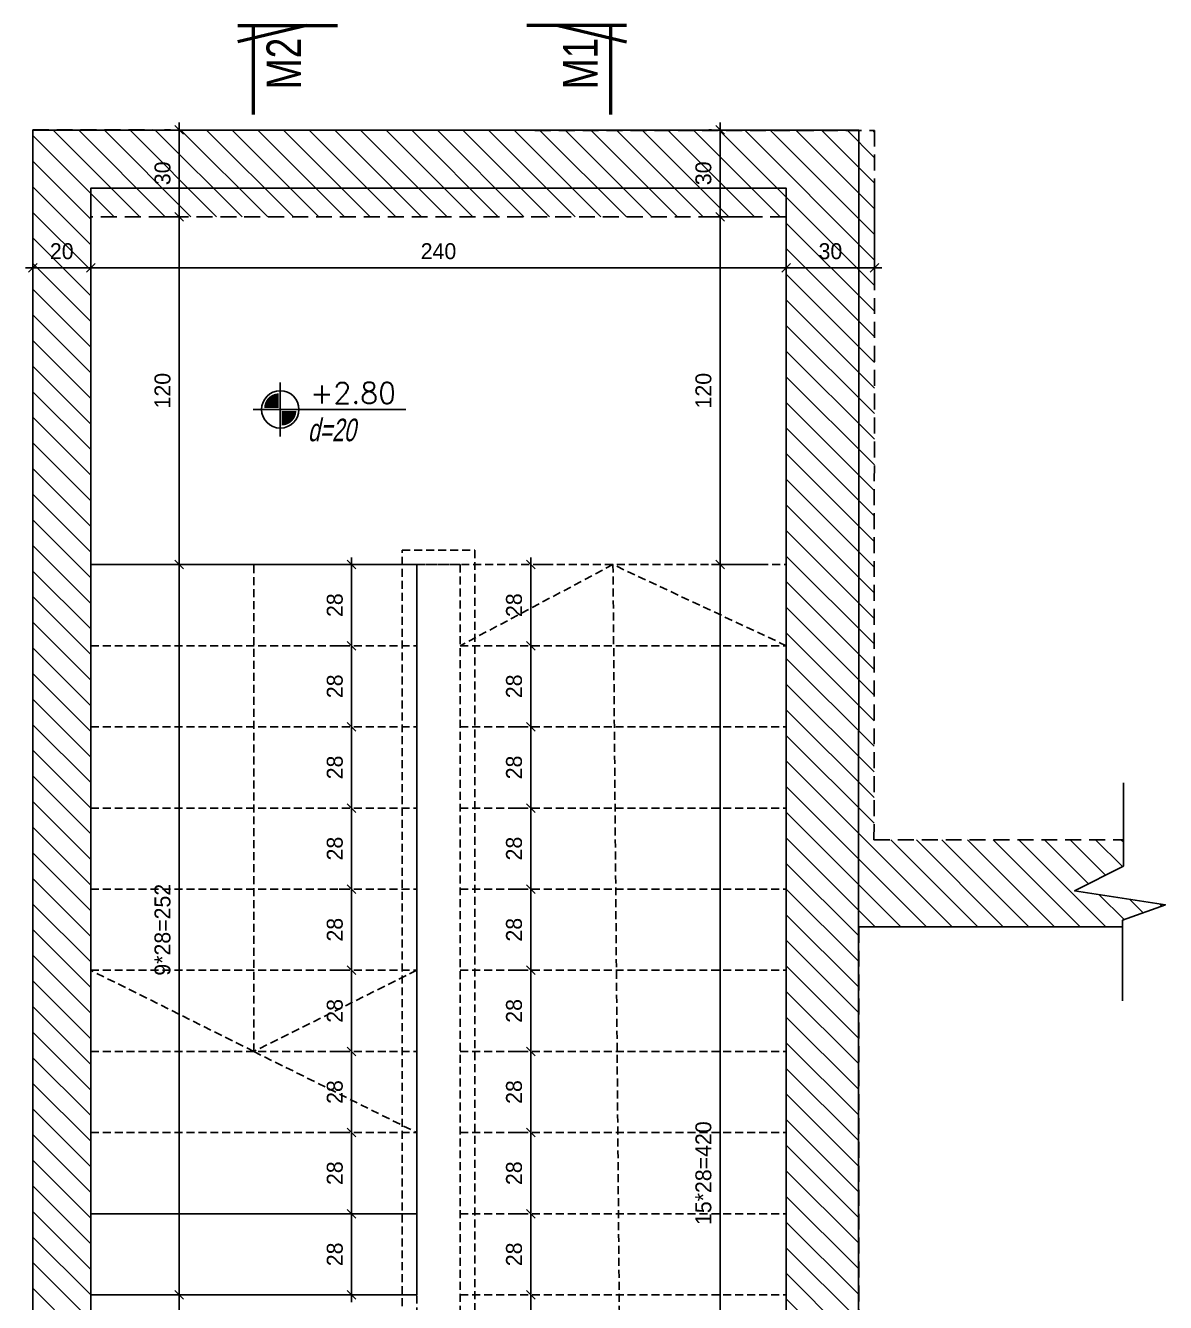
# Model space of a CAD drawing. Header units: inches. Extents: x -5298 to 11252, y 8210 to 22495.
# Drawn here: x 9371.8 to 9765.1, y 12799.3 to 13239.9 of the extents above; entities that cross this region are included whole.
import ezdxf
from ezdxf.enums import TextEntityAlignment as Align

# ---------------------------------------------------------------- set-up
doc = ezdxf.new("R2010")
doc.units = ezdxf.units.IN
doc.header["$LTSCALE"] = 11
doc.header["$MEASUREMENT"] = 0
doc.linetypes.add('DASHED2', pattern=[0.375, 0.25, -0.125])
doc.linetypes.add('HIDDEN', pattern=[0.375, 0.25, -0.125])
doc.layers.get('Defpoints').update_dxf_attribs({"color": 40})
for name, color, linetype in [('BEAM', 3, 'Continuous'), ('D7', 2, 'Continuous'), ('dim-50-v', 2, 'Continuous'), ('ENG_beton nifsak', 4, 'Continuous'), ('ENG_beton ole', 3, 'DASHED2'), ('HATCH', 8, 'Continuous'), ('V', 1, 'Continuous')]:
    doc.layers.add(name, color=color, linetype=linetype)
doc.layers.add('W', color=1, linetype='Continuous', lineweight=50)
doc.styles.add('AA', font='hebtxt', dxfattribs={"width": 0.8, "oblique": 8})
doc.styles.add('AD', font='oron')
doc.styles.add('HEBTXT', font='hebtxt-weld.shx')
doc.styles.add('ROMANS', font='romans')
doc.dimstyles.new('25', dxfattribs={"dimtxt": 5.5, "dimasz": 3, "dimexe": 3, "dimexo": 6, "dimgap": 3, "dimtad": 1, "dimdec": 0, "dimrnd": 0.5, "dimdsep": 46, "dimtxsty": 'HEBTXT', "dimblk1": 'OBLIQUE', "dimblk2": 'OBLIQUE', "dimsah": 1, "dimcen": 1, "dimdle": 2.5, "dimclre": 9, "dimclrt": 3, "dimadec": 0, "dimazin": 0, "dimtfac": 1, "dimtdec": 0, "dimtix": 1, "dimtmove": 2, "dimatfit": 3, "dimldrblk": 'OBLIQUE', "dimfxl": 1, "dimtolj": 1, "dimarcsym": 0})

# ---------------------------------------------------------------- blocks, each defined once
blk = doc.blocks.new('_OBLIQUE')
at = {"color": 0, "linetype": 'ByBlock'}
blk.add_line((-0.5, -0.5), (0.5, 0.5), dxfattribs=at)
blk = doc.blocks.new('*D297')
at = {"layer": 'Defpoints', "color": 0, "linetype": 'Continuous', "transparency": 16777216}
for p in [(9402.98, 13053.88), (9424.79, 12801.87), (9439.6, 12801.87)]:
    blk.add_point(p, dxfattribs=at)
at = {"layer": 'dim-50-v', "color": 0, "linetype": 'Continuous', "lineweight": -2, "transparency": 16777216}
blk.add_line((9424.79, 13056.38), (9424.79, 12799.37), dxfattribs=at)
at = {"layer": 'dim-50-v', "color": 9, "linetype": 'Continuous', "lineweight": -2, "transparency": 16777216}
for p, q in [((9408.98, 13053.88), (9427.79, 13053.88)), ((9433.6, 12801.87), (9421.79, 12801.87))]:
    blk.add_line(p, q, dxfattribs=at)
at = {"layer": 'dim-50-v', "color": 0, "linetype": 'Continuous', "lineweight": -2, "transparency": 16777216, "xscale": 3, "yscale": 3, "zscale": 3}
for p, rotation in [((9424.79, 13053.88), 90), ((9424.79, 12801.87), 270)]:
    blk.add_blockref('_OBLIQUE', p, dxfattribs=dict(at, rotation=rotation))
at = {"layer": 'dim-50-v', "color": 3, "linetype": 'Continuous', "transparency": 16777216, "insert": (9419.04, 12927.87), "char_height": 5.5, "attachment_point": 5, "rotation": 90, "style": 'HEBTXT'}
blk.add_mtext('\\A1;9*28=252', dxfattribs=at)
blk = doc.blocks.new('*D298')
at = {"layer": 'Defpoints', "color": 0, "linetype": 'Continuous', "transparency": 16777216}
for p in [(9411.77, 13173.88, 0), (9413.66, 13053.88, 0), (9424.79, 13053.88)]:
    blk.add_point(p, dxfattribs=at)
at = {"layer": 'dim-50-v', "color": 0, "linetype": 'Continuous', "lineweight": -2, "transparency": 16777216}
blk.add_line((9424.79, 13176.38), (9424.79, 13051.38), dxfattribs=at)
at = {"layer": 'dim-50-v', "color": 9, "linetype": 'Continuous', "lineweight": -2, "transparency": 16777216}
for p, q in [((9417.77, 13173.88), (9427.79, 13173.88)), ((9419.66, 13053.88), (9427.79, 13053.88))]:
    blk.add_line(p, q, dxfattribs=at)
at = {"layer": 'dim-50-v', "color": 0, "linetype": 'Continuous', "lineweight": -2, "transparency": 16777216, "xscale": 3, "yscale": 3, "zscale": 3}
for p, rotation in [((9424.79, 13173.88), 90), ((9424.79, 13053.88), 270)]:
    blk.add_blockref('_OBLIQUE', p, dxfattribs=dict(at, rotation=rotation))
at = {"layer": 'dim-50-v', "color": 3, "linetype": 'Continuous', "transparency": 16777216, "insert": (9419.04, 13113.88), "char_height": 5.5, "attachment_point": 5, "rotation": 90, "style": 'HEBTXT'}
blk.add_mtext('\\A1;120', dxfattribs=at)
blk = doc.blocks.new('*D299')
at = {"layer": 'Defpoints', "color": 0, "linetype": 'Continuous', "transparency": 16777216}
for p in [(9439.6, 12801.87), (9424.79, 12513.86), (9437.74, 12513.86)]:
    blk.add_point(p, dxfattribs=at)
at = {"layer": 'dim-50-v', "color": 0, "linetype": 'Continuous', "lineweight": -2, "transparency": 16777216}
blk.add_line((9424.79, 12804.37), (9424.79, 12511.36), dxfattribs=at)
at = {"layer": 'dim-50-v', "color": 9, "linetype": 'Continuous', "lineweight": -2, "transparency": 16777216}
for p, q in [((9433.6, 12801.87), (9421.79, 12801.87)), ((9431.74, 12513.86), (9421.79, 12513.86))]:
    blk.add_line(p, q, dxfattribs=at)
at = {"layer": 'dim-50-v', "color": 0, "linetype": 'Continuous', "lineweight": -2, "transparency": 16777216, "xscale": 3, "yscale": 3, "zscale": 3}
for p, rotation in [((9424.79, 12801.87), 90), ((9424.79, 12513.86), 270)]:
    blk.add_blockref('_OBLIQUE', p, dxfattribs=dict(at, rotation=rotation))
at = {"layer": 'dim-50-v', "color": 3, "linetype": 'Continuous', "transparency": 16777216, "insert": (9419.04, 12657.87), "char_height": 5.5, "attachment_point": 5, "rotation": 90, "style": 'HEBTXT'}
blk.add_mtext('\\A1;288', dxfattribs=at)
blk = doc.blocks.new('*D300')
at = {"layer": 'Defpoints', "color": 0, "linetype": 'Continuous', "transparency": 16777216}
for p in [(9626.46, 13173.88, 0), (9611.43, 13053.88), (9626.46, 13053.88, 0)]:
    blk.add_point(p, dxfattribs=at)
at = {"layer": 'dim-50-v', "color": 0, "linetype": 'Continuous', "lineweight": -2, "transparency": 16777216}
blk.add_line((9611.43, 13176.38), (9611.43, 13051.38), dxfattribs=at)
at = {"layer": 'dim-50-v', "color": 9, "linetype": 'Continuous', "lineweight": -2, "transparency": 16777216}
for p, q in [((9620.46, 13173.88), (9608.43, 13173.88)), ((9620.46, 13053.88), (9608.43, 13053.88))]:
    blk.add_line(p, q, dxfattribs=at)
at = {"layer": 'dim-50-v', "color": 0, "linetype": 'Continuous', "lineweight": -2, "transparency": 16777216, "xscale": 3, "yscale": 3, "zscale": 3}
for p, rotation in [((9611.43, 13173.88), 90), ((9611.43, 13053.88), 270)]:
    blk.add_blockref('_OBLIQUE', p, dxfattribs=dict(at, rotation=rotation))
at = {"layer": 'dim-50-v', "color": 3, "linetype": 'Continuous', "transparency": 16777216, "insert": (9605.68, 13113.88), "char_height": 5.5, "attachment_point": 5, "rotation": 90, "style": 'HEBTXT'}
blk.add_mtext('\\A1;120', dxfattribs=at)
blk = doc.blocks.new('*D301')
at = {"layer": 'Defpoints', "color": 0, "linetype": 'Continuous', "transparency": 16777216}
for p in [(9632, 13053.88, 0), (9611.43, 12633.87), (9626.47, 12633.87, 0)]:
    blk.add_point(p, dxfattribs=at)
at = {"layer": 'dim-50-v', "color": 0, "linetype": 'Continuous', "lineweight": -2, "transparency": 16777216}
blk.add_line((9611.43, 13056.38), (9611.43, 12631.37), dxfattribs=at)
at = {"layer": 'dim-50-v', "color": 9, "linetype": 'Continuous', "lineweight": -2, "transparency": 16777216}
for p, q in [((9626, 13053.88), (9608.43, 13053.88)), ((9620.47, 12633.87), (9608.43, 12633.87))]:
    blk.add_line(p, q, dxfattribs=at)
at = {"layer": 'dim-50-v', "color": 0, "linetype": 'Continuous', "lineweight": -2, "transparency": 16777216, "xscale": 3, "yscale": 3, "zscale": 3}
for p, rotation in [((9611.43, 13053.88), 90), ((9611.43, 12633.87), 270)]:
    blk.add_blockref('_OBLIQUE', p, dxfattribs=dict(at, rotation=rotation))
at = {"layer": 'dim-50-v', "color": 3, "linetype": 'Continuous', "transparency": 16777216, "insert": (9605.68, 12843.88), "char_height": 5.5, "attachment_point": 5, "rotation": 90, "style": 'HEBTXT'}
blk.add_mtext('\\A1;15*28=420', dxfattribs=at)
blk = doc.blocks.new('*D306')
at = {"layer": 'Defpoints', "color": 0, "linetype": 'Continuous', "transparency": 16777216}
for p in [(9374.25, 13172.68, 0), (9394.26, 13165.4), (9394.26, 13156.23)]:
    blk.add_point(p, dxfattribs=at)
at = {"layer": 'dim-50-v', "color": 9, "linetype": 'Continuous', "lineweight": -2, "transparency": 16777216}
for p, q in [((9374.25, 13166.68), (9374.25, 13153.23)), ((9394.26, 13159.4), (9394.26, 13153.23))]:
    blk.add_line(p, q, dxfattribs=at)
at = {"layer": 'dim-50-v', "color": 0, "linetype": 'Continuous', "lineweight": -2, "transparency": 16777216}
blk.add_line((9371.75, 13156.23), (9396.76, 13156.23), dxfattribs=at)
at = {"layer": 'dim-50-v', "color": 0, "linetype": 'Continuous', "lineweight": -2, "transparency": 16777216, "xscale": 3, "yscale": 3, "zscale": 3, "rotation": 180}
blk.add_blockref('_OBLIQUE', (9374.25, 13156.23), dxfattribs=at)
at = {"layer": 'dim-50-v', "color": 0, "linetype": 'Continuous', "lineweight": -2, "transparency": 16777216, "xscale": 3, "yscale": 3, "zscale": 3}
blk.add_blockref('_OBLIQUE', (9394.26, 13156.23), dxfattribs=at)
at = {"layer": 'dim-50-v', "color": 3, "linetype": 'Continuous', "transparency": 16777216, "insert": (9384.25, 13161.98), "char_height": 5.5, "attachment_point": 5, "style": 'HEBTXT'}
blk.add_mtext('\\A1;20', dxfattribs=at)
blk = doc.blocks.new('*D307')
at = {"layer": 'Defpoints', "color": 0, "linetype": 'Continuous', "transparency": 16777216}
for p in [(9394.25, 13165.4), (9634.25, 13161.32), (9634.25, 13156.23)]:
    blk.add_point(p, dxfattribs=at)
at = {"layer": 'dim-50-v', "color": 9, "linetype": 'Continuous', "lineweight": -2, "transparency": 16777216}
for p, q in [((9394.25, 13159.4), (9394.25, 13153.23)), ((9634.25, 13155.32), (9634.25, 13153.23))]:
    blk.add_line(p, q, dxfattribs=at)
at = {"layer": 'dim-50-v', "color": 0, "linetype": 'Continuous', "lineweight": -2, "transparency": 16777216}
blk.add_line((9391.75, 13156.23), (9636.75, 13156.23), dxfattribs=at)
at = {"layer": 'dim-50-v', "color": 0, "linetype": 'Continuous', "lineweight": -2, "transparency": 16777216, "xscale": 3, "yscale": 3, "zscale": 3, "rotation": 180}
blk.add_blockref('_OBLIQUE', (9394.25, 13156.23), dxfattribs=at)
at = {"layer": 'dim-50-v', "color": 0, "linetype": 'Continuous', "lineweight": -2, "transparency": 16777216, "xscale": 3, "yscale": 3, "zscale": 3}
blk.add_blockref('_OBLIQUE', (9634.25, 13156.23), dxfattribs=at)
at = {"layer": 'dim-50-v', "color": 3, "linetype": 'Continuous', "transparency": 16777216, "insert": (9514.25, 13161.98), "char_height": 5.5, "attachment_point": 5, "style": 'HEBTXT'}
blk.add_mtext('\\A1;240', dxfattribs=at)
blk = doc.blocks.new('*D308')
at = {"layer": 'Defpoints', "color": 0, "linetype": 'Continuous', "transparency": 16777216}
for p in [(9664.73, 13191.72), (9634.25, 13170.46, 0), (9664.73, 13156.23)]:
    blk.add_point(p, dxfattribs=at)
at = {"layer": 'dim-50-v', "color": 9, "linetype": 'Continuous', "lineweight": -2, "transparency": 16777216}
for p, q in [((9664.73, 13185.72), (9664.73, 13153.23)), ((9634.25, 13164.46), (9634.25, 13153.23))]:
    blk.add_line(p, q, dxfattribs=at)
at = {"layer": 'dim-50-v', "color": 0, "linetype": 'Continuous', "lineweight": -2, "transparency": 16777216}
blk.add_line((9631.75, 13156.23), (9667.23, 13156.23), dxfattribs=at)
at = {"layer": 'dim-50-v', "color": 0, "linetype": 'Continuous', "lineweight": -2, "transparency": 16777216, "xscale": 3, "yscale": 3, "zscale": 3, "rotation": 180}
blk.add_blockref('_OBLIQUE', (9634.25, 13156.23), dxfattribs=at)
at = {"layer": 'dim-50-v', "color": 0, "linetype": 'Continuous', "lineweight": -2, "transparency": 16777216, "xscale": 3, "yscale": 3, "zscale": 3}
blk.add_blockref('_OBLIQUE', (9664.73, 13156.23), dxfattribs=at)
at = {"layer": 'dim-50-v', "color": 3, "linetype": 'Continuous', "transparency": 16777216, "insert": (9649.49, 13161.98), "char_height": 5.5, "width": 6.3363, "attachment_point": 5, "style": 'HEBTXT'}
blk.add_mtext('\\A1;30', dxfattribs=at)
blk = doc.blocks.new('*D314')
at = {"layer": 'Defpoints', "color": 0, "linetype": 'Continuous', "transparency": 16777216}
for p in [(9611.43, 13203.88), (9613.52, 13203.88, 0), (9626.46, 13173.88, 0)]:
    blk.add_point(p, dxfattribs=at)
at = {"layer": 'dim-50-v', "color": 0, "linetype": 'Continuous', "lineweight": -2, "transparency": 16777216}
blk.add_line((9611.43, 13171.38), (9611.43, 13206.38), dxfattribs=at)
at = {"layer": 'dim-50-v', "color": 9, "linetype": 'Continuous', "lineweight": -2, "transparency": 16777216}
for p, q in [((9607.52, 13203.88), (9608.43, 13203.88)), ((9620.46, 13173.88), (9608.43, 13173.88))]:
    blk.add_line(p, q, dxfattribs=at)
at = {"layer": 'dim-50-v', "color": 0, "linetype": 'Continuous', "lineweight": -2, "transparency": 16777216, "xscale": 3, "yscale": 3, "zscale": 3}
for p, rotation in [((9611.43, 13203.88), 90), ((9611.43, 13173.88), 270)]:
    blk.add_blockref('_OBLIQUE', p, dxfattribs=dict(at, rotation=rotation))
at = {"layer": 'dim-50-v', "color": 3, "linetype": 'Continuous', "transparency": 16777216, "insert": (9605.68, 13188.88), "char_height": 5.5, "attachment_point": 5, "rotation": 90, "style": 'HEBTXT'}
blk.add_mtext('\\A1;30', dxfattribs=at)
blk = doc.blocks.new('*D387')
at = {"layer": 'Defpoints', "color": 0, "linetype": 'Continuous', "transparency": 16777216}
for p in [(9484.23, 13053.88, 0), (9484.23, 13025.88, 0), (9484.23, 13025.88)]:
    blk.add_point(p, dxfattribs=at)
at = {"layer": 'dim-50-v', "color": 0, "linetype": 'Continuous', "lineweight": -2, "transparency": 16777216}
blk.add_line((9484.23, 13056.38), (9484.23, 13023.38), dxfattribs=at)
at = {"layer": 'dim-50-v', "color": 9, "linetype": 'Continuous', "lineweight": -2, "transparency": 16777216}
for p, q in [((9478.23, 13053.88), (9481.23, 13053.88)), ((9478.23, 13025.88), (9481.23, 13025.88))]:
    blk.add_line(p, q, dxfattribs=at)
at = {"layer": 'dim-50-v', "color": 0, "linetype": 'Continuous', "lineweight": -2, "transparency": 16777216, "xscale": 3, "yscale": 3, "zscale": 3}
for p, rotation in [((9484.23, 13053.88), 90), ((9484.23, 13025.88), 270)]:
    blk.add_blockref('_OBLIQUE', p, dxfattribs=dict(at, rotation=rotation))
at = {"layer": 'dim-50-v', "color": 3, "linetype": 'Continuous', "transparency": 16777216, "insert": (9478.48, 13039.88), "char_height": 5.5, "attachment_point": 5, "rotation": 90, "style": 'HEBTXT'}
blk.add_mtext('\\A1;28', dxfattribs=at)
blk = doc.blocks.new('*D388')
at = {"layer": 'Defpoints', "color": 0, "linetype": 'Continuous', "transparency": 16777216}
for p in [(9484.23, 13025.88, 0), (9484.23, 12997.88), (9488.82, 12997.88, 0)]:
    blk.add_point(p, dxfattribs=at)
at = {"layer": 'dim-50-v', "color": 9, "linetype": 'Continuous', "lineweight": -2, "transparency": 16777216}
for p, q in [((9478.23, 13025.88), (9481.23, 13025.88)), ((9482.82, 12997.88), (9481.23, 12997.88))]:
    blk.add_line(p, q, dxfattribs=at)
at = {"layer": 'dim-50-v', "color": 0, "linetype": 'Continuous', "lineweight": -2, "transparency": 16777216}
blk.add_line((9484.23, 13028.38), (9484.23, 12995.38), dxfattribs=at)
at = {"layer": 'dim-50-v', "color": 0, "linetype": 'Continuous', "lineweight": -2, "transparency": 16777216, "xscale": 3, "yscale": 3, "zscale": 3}
for p, rotation in [((9484.23, 13025.88), 90), ((9484.23, 12997.88), 270)]:
    blk.add_blockref('_OBLIQUE', p, dxfattribs=dict(at, rotation=rotation))
at = {"layer": 'dim-50-v', "color": 3, "linetype": 'Continuous', "transparency": 16777216, "insert": (9478.48, 13011.88), "char_height": 5.5, "attachment_point": 5, "rotation": 90, "style": 'HEBTXT'}
blk.add_mtext('\\A1;28', dxfattribs=at)
blk = doc.blocks.new('*D333')
at = {"layer": 'Defpoints', "color": 0, "linetype": 'Continuous', "transparency": 16777216}
for p in [(9488.82, 12997.88, 0), (9484.23, 12969.88), (9487.14, 12969.88, 0)]:
    blk.add_point(p, dxfattribs=at)
at = {"layer": 'dim-50-v', "color": 9, "linetype": 'Continuous', "lineweight": -2, "transparency": 16777216}
for p, q in [((9482.82, 12997.88), (9481.23, 12997.88)), ((9481.14, 12969.88), (9481.23, 12969.88))]:
    blk.add_line(p, q, dxfattribs=at)
at = {"layer": 'dim-50-v', "color": 0, "linetype": 'Continuous', "lineweight": -2, "transparency": 16777216}
blk.add_line((9484.23, 13000.38), (9484.23, 12967.38), dxfattribs=at)
at = {"layer": 'dim-50-v', "color": 0, "linetype": 'Continuous', "lineweight": -2, "transparency": 16777216, "xscale": 3, "yscale": 3, "zscale": 3}
for p, rotation in [((9484.23, 12997.88), 90), ((9484.23, 12969.88), 270)]:
    blk.add_blockref('_OBLIQUE', p, dxfattribs=dict(at, rotation=rotation))
at = {"layer": 'dim-50-v', "color": 3, "linetype": 'Continuous', "transparency": 16777216, "insert": (9478.48, 12983.88), "char_height": 5.5, "attachment_point": 5, "rotation": 90, "style": 'HEBTXT'}
blk.add_mtext('\\A1;28', dxfattribs=at)
blk = doc.blocks.new('*D334')
at = {"layer": 'Defpoints', "color": 0, "linetype": 'Continuous', "transparency": 16777216}
for p in [(9487.14, 12969.88, 0), (9484.23, 12941.88), (9485.92, 12941.88, 0)]:
    blk.add_point(p, dxfattribs=at)
at = {"layer": 'dim-50-v', "color": 0, "linetype": 'Continuous', "lineweight": -2, "transparency": 16777216}
blk.add_line((9484.23, 12972.38), (9484.23, 12939.38), dxfattribs=at)
at = {"layer": 'dim-50-v', "color": 9, "linetype": 'Continuous', "lineweight": -2, "transparency": 16777216}
for p, q in [((9481.14, 12969.88), (9481.23, 12969.88)), ((9479.92, 12941.88), (9481.23, 12941.88))]:
    blk.add_line(p, q, dxfattribs=at)
at = {"layer": 'dim-50-v', "color": 0, "linetype": 'Continuous', "lineweight": -2, "transparency": 16777216, "xscale": 3, "yscale": 3, "zscale": 3}
for p, rotation in [((9484.23, 12969.88), 90), ((9484.23, 12941.88), 270)]:
    blk.add_blockref('_OBLIQUE', p, dxfattribs=dict(at, rotation=rotation))
at = {"layer": 'dim-50-v', "color": 3, "linetype": 'Continuous', "transparency": 16777216, "insert": (9478.48, 12955.88), "char_height": 5.5, "attachment_point": 5, "rotation": 90, "style": 'HEBTXT'}
blk.add_mtext('\\A1;28', dxfattribs=at)
blk = doc.blocks.new('*D335')
at = {"layer": 'Defpoints', "color": 0, "linetype": 'Continuous', "transparency": 16777216}
for p in [(9485.92, 12941.88, 0), (9484.23, 12913.88), (9484.24, 12913.88, 0)]:
    blk.add_point(p, dxfattribs=at)
at = {"layer": 'dim-50-v', "color": 9, "linetype": 'Continuous', "lineweight": -2, "transparency": 16777216}
for p, q in [((9479.92, 12941.88), (9481.23, 12941.88)), ((9478.24, 12913.88), (9481.23, 12913.88))]:
    blk.add_line(p, q, dxfattribs=at)
at = {"layer": 'dim-50-v', "color": 0, "linetype": 'Continuous', "lineweight": -2, "transparency": 16777216}
blk.add_line((9484.23, 12944.38), (9484.23, 12911.38), dxfattribs=at)
at = {"layer": 'dim-50-v', "color": 0, "linetype": 'Continuous', "lineweight": -2, "transparency": 16777216, "xscale": 3, "yscale": 3, "zscale": 3}
for p, rotation in [((9484.23, 12941.88), 90), ((9484.23, 12913.88), 270)]:
    blk.add_blockref('_OBLIQUE', p, dxfattribs=dict(at, rotation=rotation))
at = {"layer": 'dim-50-v', "color": 3, "linetype": 'Continuous', "transparency": 16777216, "insert": (9478.48, 12927.88), "char_height": 5.5, "attachment_point": 5, "rotation": 90, "style": 'HEBTXT'}
blk.add_mtext('\\A1;28', dxfattribs=at)
blk = doc.blocks.new('*D336')
at = {"layer": 'Defpoints', "color": 0, "linetype": 'Continuous', "transparency": 16777216}
for p in [(9484.24, 12913.88, 0), (9484.23, 12885.88), (9484.24, 12885.88, 0)]:
    blk.add_point(p, dxfattribs=at)
at = {"layer": 'dim-50-v', "color": 0, "linetype": 'Continuous', "lineweight": -2, "transparency": 16777216}
blk.add_line((9484.23, 12916.38), (9484.23, 12883.38), dxfattribs=at)
at = {"layer": 'dim-50-v', "color": 9, "linetype": 'Continuous', "lineweight": -2, "transparency": 16777216}
for p, q in [((9478.24, 12913.88), (9481.23, 12913.88)), ((9478.24, 12885.88), (9481.23, 12885.88))]:
    blk.add_line(p, q, dxfattribs=at)
at = {"layer": 'dim-50-v', "color": 0, "linetype": 'Continuous', "lineweight": -2, "transparency": 16777216, "xscale": 3, "yscale": 3, "zscale": 3}
for p, rotation in [((9484.23, 12913.88), 90), ((9484.23, 12885.88), 270)]:
    blk.add_blockref('_OBLIQUE', p, dxfattribs=dict(at, rotation=rotation))
at = {"layer": 'dim-50-v', "color": 3, "linetype": 'Continuous', "transparency": 16777216, "insert": (9478.48, 12899.88), "char_height": 5.5, "attachment_point": 5, "rotation": 90, "style": 'HEBTXT'}
blk.add_mtext('\\A1;28', dxfattribs=at)
blk = doc.blocks.new('*D337')
at = {"layer": 'Defpoints', "color": 0, "linetype": 'Continuous', "transparency": 16777216}
for p in [(9484.24, 12885.88, 0), (9484.23, 12857.88), (9484.24, 12857.88, 0)]:
    blk.add_point(p, dxfattribs=at)
at = {"layer": 'dim-50-v', "color": 0, "linetype": 'Continuous', "lineweight": -2, "transparency": 16777216}
blk.add_line((9484.23, 12888.38), (9484.23, 12855.38), dxfattribs=at)
at = {"layer": 'dim-50-v', "color": 9, "linetype": 'Continuous', "lineweight": -2, "transparency": 16777216}
for p, q in [((9478.24, 12885.88), (9481.23, 12885.88)), ((9478.24, 12857.88), (9481.23, 12857.88))]:
    blk.add_line(p, q, dxfattribs=at)
at = {"layer": 'dim-50-v', "color": 0, "linetype": 'Continuous', "lineweight": -2, "transparency": 16777216, "xscale": 3, "yscale": 3, "zscale": 3}
for p, rotation in [((9484.23, 12885.88), 90), ((9484.23, 12857.88), 270)]:
    blk.add_blockref('_OBLIQUE', p, dxfattribs=dict(at, rotation=rotation))
at = {"layer": 'dim-50-v', "color": 3, "linetype": 'Continuous', "transparency": 16777216, "insert": (9478.48, 12871.88), "char_height": 5.5, "attachment_point": 5, "rotation": 90, "style": 'HEBTXT'}
blk.add_mtext('\\A1;28', dxfattribs=at)
blk = doc.blocks.new('*D338')
at = {"layer": 'Defpoints', "color": 0, "linetype": 'Continuous', "transparency": 16777216}
for p in [(9484.24, 12857.88, 0), (9484.23, 12829.88), (9484.24, 12829.88, 0)]:
    blk.add_point(p, dxfattribs=at)
at = {"layer": 'dim-50-v', "color": 9, "linetype": 'Continuous', "lineweight": -2, "transparency": 16777216}
for p, q in [((9478.24, 12857.88), (9481.23, 12857.88)), ((9478.24, 12829.88), (9481.23, 12829.88))]:
    blk.add_line(p, q, dxfattribs=at)
at = {"layer": 'dim-50-v', "color": 0, "linetype": 'Continuous', "lineweight": -2, "transparency": 16777216}
blk.add_line((9484.23, 12860.38), (9484.23, 12827.38), dxfattribs=at)
at = {"layer": 'dim-50-v', "color": 0, "linetype": 'Continuous', "lineweight": -2, "transparency": 16777216, "xscale": 3, "yscale": 3, "zscale": 3}
for p, rotation in [((9484.23, 12857.88), 90), ((9484.23, 12829.88), 270)]:
    blk.add_blockref('_OBLIQUE', p, dxfattribs=dict(at, rotation=rotation))
at = {"layer": 'dim-50-v', "color": 3, "linetype": 'Continuous', "transparency": 16777216, "insert": (9478.48, 12843.88), "char_height": 5.5, "attachment_point": 5, "rotation": 90, "style": 'HEBTXT'}
blk.add_mtext('\\A1;28', dxfattribs=at)
blk = doc.blocks.new('*D339')
at = {"layer": 'Defpoints', "color": 0, "linetype": 'Continuous', "transparency": 16777216}
for p in [(9484.24, 12829.88, 0), (9484.21, 12801.87, 0), (9484.23, 12801.87)]:
    blk.add_point(p, dxfattribs=at)
at = {"layer": 'dim-50-v', "color": 0, "linetype": 'Continuous', "lineweight": -2, "transparency": 16777216}
blk.add_line((9484.23, 12832.38), (9484.23, 12799.37), dxfattribs=at)
at = {"layer": 'dim-50-v', "color": 9, "linetype": 'Continuous', "lineweight": -2, "transparency": 16777216}
for p, q in [((9478.24, 12829.88), (9481.23, 12829.88)), ((9490.21, 12801.87), (9487.23, 12801.87))]:
    blk.add_line(p, q, dxfattribs=at)
at = {"layer": 'dim-50-v', "color": 0, "linetype": 'Continuous', "lineweight": -2, "transparency": 16777216, "xscale": 3, "yscale": 3, "zscale": 3}
for p, rotation in [((9484.23, 12829.88), 90), ((9484.23, 12801.87), 270)]:
    blk.add_blockref('_OBLIQUE', p, dxfattribs=dict(at, rotation=rotation))
at = {"layer": 'dim-50-v', "color": 3, "linetype": 'Continuous', "transparency": 16777216, "insert": (9478.48, 12815.87), "char_height": 5.5, "attachment_point": 5, "rotation": 90, "style": 'HEBTXT'}
blk.add_mtext('\\A1;28', dxfattribs=at)
blk = doc.blocks.new('*D340')
at = {"layer": 'Defpoints', "color": 0, "linetype": 'Continuous', "transparency": 16777216}
for p in [(9548.43, 13025.88, 0), (9546.08, 12997.88, 0), (9546.08, 12997.88)]:
    blk.add_point(p, dxfattribs=at)
at = {"layer": 'dim-50-v', "color": 9, "linetype": 'Continuous', "lineweight": -2, "transparency": 16777216}
for p, q in [((9542.43, 13025.88), (9543.08, 13025.88)), ((9540.08, 12997.88), (9543.08, 12997.88))]:
    blk.add_line(p, q, dxfattribs=at)
at = {"layer": 'dim-50-v', "color": 0, "linetype": 'Continuous', "lineweight": -2, "transparency": 16777216}
blk.add_line((9546.08, 13028.38), (9546.08, 12995.38), dxfattribs=at)
at = {"layer": 'dim-50-v', "color": 0, "linetype": 'Continuous', "lineweight": -2, "transparency": 16777216, "xscale": 3, "yscale": 3, "zscale": 3}
for p, rotation in [((9546.08, 13025.88), 90), ((9546.08, 12997.88), 270)]:
    blk.add_blockref('_OBLIQUE', p, dxfattribs=dict(at, rotation=rotation))
at = {"layer": 'dim-50-v', "color": 3, "linetype": 'Continuous', "transparency": 16777216, "insert": (9540.33, 13011.88), "char_height": 5.5, "attachment_point": 5, "rotation": 90, "style": 'HEBTXT'}
blk.add_mtext('\\A1;28', dxfattribs=at)
blk = doc.blocks.new('*D345')
at = {"layer": 'Defpoints', "color": 0, "linetype": 'Continuous', "transparency": 16777216}
for p in [(9546.08, 12997.88, 0), (9546.08, 12969.88, 0), (9546.08, 12969.88)]:
    blk.add_point(p, dxfattribs=at)
at = {"layer": 'dim-50-v', "color": 9, "linetype": 'Continuous', "lineweight": -2, "transparency": 16777216}
for p, q in [((9540.08, 12997.88), (9543.08, 12997.88)), ((9540.08, 12969.88), (9543.08, 12969.88))]:
    blk.add_line(p, q, dxfattribs=at)
at = {"layer": 'dim-50-v', "color": 0, "linetype": 'Continuous', "lineweight": -2, "transparency": 16777216}
blk.add_line((9546.08, 13000.38), (9546.08, 12967.38), dxfattribs=at)
at = {"layer": 'dim-50-v', "color": 0, "linetype": 'Continuous', "lineweight": -2, "transparency": 16777216, "xscale": 3, "yscale": 3, "zscale": 3}
for p, rotation in [((9546.08, 12997.88), 90), ((9546.08, 12969.88), 270)]:
    blk.add_blockref('_OBLIQUE', p, dxfattribs=dict(at, rotation=rotation))
at = {"layer": 'dim-50-v', "color": 3, "linetype": 'Continuous', "transparency": 16777216, "insert": (9540.33, 12983.88), "char_height": 5.5, "attachment_point": 5, "rotation": 90, "style": 'HEBTXT'}
blk.add_mtext('\\A1;28', dxfattribs=at)
blk = doc.blocks.new('*D346')
at = {"layer": 'Defpoints', "color": 0, "linetype": 'Continuous', "transparency": 16777216}
for p in [(9546.08, 12969.88, 0), (9546.08, 12941.88, 0), (9546.08, 12941.88)]:
    blk.add_point(p, dxfattribs=at)
at = {"layer": 'dim-50-v', "color": 0, "linetype": 'Continuous', "lineweight": -2, "transparency": 16777216}
blk.add_line((9546.08, 12972.38), (9546.08, 12939.38), dxfattribs=at)
at = {"layer": 'dim-50-v', "color": 9, "linetype": 'Continuous', "lineweight": -2, "transparency": 16777216}
for p, q in [((9540.08, 12969.88), (9543.08, 12969.88)), ((9540.08, 12941.88), (9543.08, 12941.88))]:
    blk.add_line(p, q, dxfattribs=at)
at = {"layer": 'dim-50-v', "color": 0, "linetype": 'Continuous', "lineweight": -2, "transparency": 16777216, "xscale": 3, "yscale": 3, "zscale": 3}
for p, rotation in [((9546.08, 12969.88), 90), ((9546.08, 12941.88), 270)]:
    blk.add_blockref('_OBLIQUE', p, dxfattribs=dict(at, rotation=rotation))
at = {"layer": 'dim-50-v', "color": 3, "linetype": 'Continuous', "transparency": 16777216, "insert": (9540.33, 12955.88), "char_height": 5.5, "attachment_point": 5, "rotation": 90, "style": 'HEBTXT'}
blk.add_mtext('\\A1;28', dxfattribs=at)
blk = doc.blocks.new('*D347')
at = {"layer": 'Defpoints', "color": 0, "linetype": 'Continuous', "transparency": 16777216}
for p in [(9546.08, 12941.88, 0), (9546.08, 12913.88), (9546.09, 12913.88, 0)]:
    blk.add_point(p, dxfattribs=at)
at = {"layer": 'dim-50-v', "color": 9, "linetype": 'Continuous', "lineweight": -2, "transparency": 16777216}
for p, q in [((9540.08, 12941.88), (9543.08, 12941.88)), ((9540.09, 12913.88), (9543.08, 12913.88))]:
    blk.add_line(p, q, dxfattribs=at)
at = {"layer": 'dim-50-v', "color": 0, "linetype": 'Continuous', "lineweight": -2, "transparency": 16777216}
blk.add_line((9546.08, 12944.38), (9546.08, 12911.38), dxfattribs=at)
at = {"layer": 'dim-50-v', "color": 0, "linetype": 'Continuous', "lineweight": -2, "transparency": 16777216, "xscale": 3, "yscale": 3, "zscale": 3}
for p, rotation in [((9546.08, 12941.88), 90), ((9546.08, 12913.88), 270)]:
    blk.add_blockref('_OBLIQUE', p, dxfattribs=dict(at, rotation=rotation))
at = {"layer": 'dim-50-v', "color": 3, "linetype": 'Continuous', "transparency": 16777216, "insert": (9540.33, 12927.88), "char_height": 5.5, "attachment_point": 5, "rotation": 90, "style": 'HEBTXT'}
blk.add_mtext('\\A1;28', dxfattribs=at)
blk = doc.blocks.new('*D348')
at = {"layer": 'Defpoints', "color": 0, "linetype": 'Continuous', "transparency": 16777216}
for p in [(9546.09, 12913.88, 0), (9546.08, 12885.88), (9546.09, 12885.88, 0)]:
    blk.add_point(p, dxfattribs=at)
at = {"layer": 'dim-50-v', "color": 0, "linetype": 'Continuous', "lineweight": -2, "transparency": 16777216}
blk.add_line((9546.08, 12916.38), (9546.08, 12883.38), dxfattribs=at)
at = {"layer": 'dim-50-v', "color": 9, "linetype": 'Continuous', "lineweight": -2, "transparency": 16777216}
for p, q in [((9540.09, 12913.88), (9543.08, 12913.88)), ((9540.09, 12885.88), (9543.08, 12885.88))]:
    blk.add_line(p, q, dxfattribs=at)
at = {"layer": 'dim-50-v', "color": 0, "linetype": 'Continuous', "lineweight": -2, "transparency": 16777216, "xscale": 3, "yscale": 3, "zscale": 3}
for p, rotation in [((9546.08, 12913.88), 90), ((9546.08, 12885.88), 270)]:
    blk.add_blockref('_OBLIQUE', p, dxfattribs=dict(at, rotation=rotation))
at = {"layer": 'dim-50-v', "color": 3, "linetype": 'Continuous', "transparency": 16777216, "insert": (9540.33, 12899.88), "char_height": 5.5, "attachment_point": 5, "rotation": 90, "style": 'HEBTXT'}
blk.add_mtext('\\A1;28', dxfattribs=at)
blk = doc.blocks.new('*D349')
at = {"layer": 'Defpoints', "color": 0, "linetype": 'Continuous', "transparency": 16777216}
for p in [(9546.09, 12885.88, 0), (9546.08, 12857.88), (9546.09, 12857.88, 0)]:
    blk.add_point(p, dxfattribs=at)
at = {"layer": 'dim-50-v', "color": 0, "linetype": 'Continuous', "lineweight": -2, "transparency": 16777216}
blk.add_line((9546.08, 12888.38), (9546.08, 12855.38), dxfattribs=at)
at = {"layer": 'dim-50-v', "color": 9, "linetype": 'Continuous', "lineweight": -2, "transparency": 16777216}
for p, q in [((9540.09, 12885.88), (9543.08, 12885.88)), ((9540.09, 12857.88), (9543.08, 12857.88))]:
    blk.add_line(p, q, dxfattribs=at)
at = {"layer": 'dim-50-v', "color": 0, "linetype": 'Continuous', "lineweight": -2, "transparency": 16777216, "xscale": 3, "yscale": 3, "zscale": 3}
for p, rotation in [((9546.08, 12885.88), 90), ((9546.08, 12857.88), 270)]:
    blk.add_blockref('_OBLIQUE', p, dxfattribs=dict(at, rotation=rotation))
at = {"layer": 'dim-50-v', "color": 3, "linetype": 'Continuous', "transparency": 16777216, "insert": (9540.33, 12871.88), "char_height": 5.5, "attachment_point": 5, "rotation": 90, "style": 'HEBTXT'}
blk.add_mtext('\\A1;28', dxfattribs=at)
blk = doc.blocks.new('*D341')
at = {"layer": 'Defpoints', "color": 0, "linetype": 'Continuous', "transparency": 16777216}
for p in [(9546.09, 12857.88, 0), (9546.08, 12829.88), (9546.09, 12829.88, 0)]:
    blk.add_point(p, dxfattribs=at)
at = {"layer": 'dim-50-v', "color": 9, "linetype": 'Continuous', "lineweight": -2, "transparency": 16777216}
for p, q in [((9540.09, 12857.88), (9543.08, 12857.88)), ((9540.09, 12829.88), (9543.08, 12829.88))]:
    blk.add_line(p, q, dxfattribs=at)
at = {"layer": 'dim-50-v', "color": 0, "linetype": 'Continuous', "lineweight": -2, "transparency": 16777216}
blk.add_line((9546.08, 12860.38), (9546.08, 12827.38), dxfattribs=at)
at = {"layer": 'dim-50-v', "color": 0, "linetype": 'Continuous', "lineweight": -2, "transparency": 16777216, "xscale": 3, "yscale": 3, "zscale": 3}
for p, rotation in [((9546.08, 12857.88), 90), ((9546.08, 12829.88), 270)]:
    blk.add_blockref('_OBLIQUE', p, dxfattribs=dict(at, rotation=rotation))
at = {"layer": 'dim-50-v', "color": 3, "linetype": 'Continuous', "transparency": 16777216, "insert": (9540.33, 12843.88), "char_height": 5.5, "attachment_point": 5, "rotation": 90, "style": 'HEBTXT'}
blk.add_mtext('\\A1;28', dxfattribs=at)
blk = doc.blocks.new('*D342')
at = {"layer": 'Defpoints', "color": 0, "linetype": 'Continuous', "transparency": 16777216}
for p in [(9546.09, 12829.88, 0), (9546.08, 12801.88), (9548.59, 12801.88, 0)]:
    blk.add_point(p, dxfattribs=at)
at = {"layer": 'dim-50-v', "color": 0, "linetype": 'Continuous', "lineweight": -2, "transparency": 16777216}
blk.add_line((9546.08, 12832.38), (9546.08, 12799.38), dxfattribs=at)
at = {"layer": 'dim-50-v', "color": 9, "linetype": 'Continuous', "lineweight": -2, "transparency": 16777216}
for p, q in [((9540.09, 12829.88), (9543.08, 12829.88)), ((9542.59, 12801.88), (9543.08, 12801.88))]:
    blk.add_line(p, q, dxfattribs=at)
at = {"layer": 'dim-50-v', "color": 0, "linetype": 'Continuous', "lineweight": -2, "transparency": 16777216, "xscale": 3, "yscale": 3, "zscale": 3}
for p, rotation in [((9546.08, 12829.88), 90), ((9546.08, 12801.88), 270)]:
    blk.add_blockref('_OBLIQUE', p, dxfattribs=dict(at, rotation=rotation))
at = {"layer": 'dim-50-v', "color": 3, "linetype": 'Continuous', "transparency": 16777216, "insert": (9540.33, 12815.88), "char_height": 5.5, "attachment_point": 5, "rotation": 90, "style": 'HEBTXT'}
blk.add_mtext('\\A1;28', dxfattribs=at)
blk = doc.blocks.new('*D343')
at = {"layer": 'Defpoints', "color": 0, "linetype": 'Continuous', "transparency": 16777216}
for p in [(9548.59, 12801.88, 0), (9546.08, 12773.88), (9549.08, 12773.88, 0)]:
    blk.add_point(p, dxfattribs=at)
at = {"layer": 'dim-50-v', "color": 0, "linetype": 'Continuous', "lineweight": -2, "transparency": 16777216}
blk.add_line((9546.08, 12804.38), (9546.08, 12771.38), dxfattribs=at)
at = {"layer": 'dim-50-v', "color": 9, "linetype": 'Continuous', "lineweight": -2, "transparency": 16777216}
for p, q in [((9542.59, 12801.88), (9543.08, 12801.88)), ((9543.08, 12773.88), (9543.08, 12773.88))]:
    blk.add_line(p, q, dxfattribs=at)
at = {"layer": 'dim-50-v', "color": 0, "linetype": 'Continuous', "lineweight": -2, "transparency": 16777216, "xscale": 3, "yscale": 3, "zscale": 3}
for p, rotation in [((9546.08, 12801.88), 90), ((9546.08, 12773.88), 270)]:
    blk.add_blockref('_OBLIQUE', p, dxfattribs=dict(at, rotation=rotation))
at = {"layer": 'dim-50-v', "color": 3, "linetype": 'Continuous', "transparency": 16777216, "insert": (9540.33, 12787.88), "char_height": 5.5, "attachment_point": 5, "rotation": 90, "style": 'HEBTXT'}
blk.add_mtext('\\A1;28', dxfattribs=at)
blk = doc.blocks.new('*D393')
at = {"layer": 'Defpoints', "color": 0, "linetype": 'Continuous', "transparency": 16777216}
for p in [(9546.08, 13053.88, 0), (9546.08, 13053.88), (9548.43, 13025.88, 0)]:
    blk.add_point(p, dxfattribs=at)
at = {"layer": 'dim-50-v', "color": 0, "linetype": 'Continuous', "lineweight": -2, "transparency": 16777216}
blk.add_line((9546.08, 13023.38), (9546.08, 13056.38), dxfattribs=at)
at = {"layer": 'dim-50-v', "color": 9, "linetype": 'Continuous', "lineweight": -2, "transparency": 16777216}
for p, q in [((9552.08, 13053.88), (9549.08, 13053.88)), ((9542.43, 13025.88), (9543.08, 13025.88))]:
    blk.add_line(p, q, dxfattribs=at)
at = {"layer": 'dim-50-v', "color": 0, "linetype": 'Continuous', "lineweight": -2, "transparency": 16777216, "xscale": 3, "yscale": 3, "zscale": 3}
for p, rotation in [((9546.08, 13053.88), 90), ((9546.08, 13025.88), 270)]:
    blk.add_blockref('_OBLIQUE', p, dxfattribs=dict(at, rotation=rotation))
at = {"layer": 'dim-50-v', "color": 3, "linetype": 'Continuous', "transparency": 16777216, "insert": (9540.33, 13039.88), "char_height": 5.5, "attachment_point": 5, "rotation": 90, "style": 'HEBTXT'}
blk.add_mtext('\\A1;28', dxfattribs=at)
blk = doc.blocks.new('*D276')
at = {"layer": 'Defpoints', "color": 0, "linetype": 'Continuous', "transparency": 16777216}
for p in [(9424.79, 13203.88), (9425.75, 13203.88, 0), (9411.77, 13173.88, 0)]:
    blk.add_point(p, dxfattribs=at)
at = {"layer": 'dim-50-v', "color": 0, "linetype": 'Continuous', "lineweight": -2, "transparency": 16777216}
blk.add_line((9424.79, 13171.38), (9424.79, 13206.38), dxfattribs=at)
at = {"layer": 'dim-50-v', "color": 9, "linetype": 'Continuous', "lineweight": -2, "transparency": 16777216}
for p, q in [((9419.75, 13203.88), (9421.79, 13203.88)), ((9417.77, 13173.88), (9427.79, 13173.88))]:
    blk.add_line(p, q, dxfattribs=at)
at = {"layer": 'dim-50-v', "color": 0, "linetype": 'Continuous', "lineweight": -2, "transparency": 16777216, "xscale": 3, "yscale": 3, "zscale": 3}
for p, rotation in [((9424.79, 13203.88), 90), ((9424.79, 13173.88), 270)]:
    blk.add_blockref('_OBLIQUE', p, dxfattribs=dict(at, rotation=rotation))
at = {"layer": 'dim-50-v', "color": 3, "linetype": 'Continuous', "transparency": 16777216, "insert": (9419.04, 13188.88), "char_height": 5.5, "attachment_point": 5, "rotation": 90, "style": 'HEBTXT'}
blk.add_mtext('\\A1;30', dxfattribs=at)
blk = doc.blocks.new('jhgfr')
at = {"layer": 'ENG_beton nifsak', "ltscale": 5}
for p, q in [((8600.8, 12537.65, 0), (8600.81, 13247.54, 0)), ((8885.81, 13247.54, 0), (8600.81, 13247.54, 0)), ((8885.75, 12537.65, 0), (8885.81, 13247.54, 0))]:
    blk.add_line(p, q, dxfattribs=at)
at = {"layer": 'ENG_beton nifsak', "ltscale": 5, "extrusion": (-4.90799e-09, 1.6471e-17, 1), "elevation": 0}
blk.add_lwpolyline([(8860.8, 12557.65), (8860.81, 13227.54), (8620.81, 13227.54), (8620.8, 12557.66)], dxfattribs=at)
blk = doc.blocks.new('PL')
at = {"linetype": 'ByBlock'}
for p, q in [((0, -0.258), (0, 0.258)), ((-0.258, 0), (1.204, 0))]:
    blk.add_line(p, q, dxfattribs=at)
at = {"color": 4, "const_width": 0.14}
for points in [[(-0.014, 0.084, 0.414214), (-0.084, 0.014, 1)], [(0.014, -0.084, 0.414214), (0.084, -0.014, 1)]]:
    blk.add_lwpolyline(points, format="xyb", dxfattribs=at)
at = {"linetype": 'ByBlock'}
blk.add_circle((0, 0), 0.179, dxfattribs=at)
at = {"style": 'ROMANS'}
blk.add_attdef('LEVEL', text='', height=0.2, dxfattribs=at).set_placement((0.698, 0.157), align=Align.MIDDLE)

msp = doc.modelspace()

# ---------------------------------------------------------------- hatches: boundary and pattern name
at = {"layer": 'HATCH', "linetype": 'Continuous', "transparency": 33554687}
h = msp.add_hatch(dxfattribs=at)
h.set_pattern_fill('ANSI31', color=256, scale=50, angle=270)
h.set_pattern_definition([(315, (1823.91, -2582.264), (4.4194174, 4.4194174), [])])
h.paths.add_polyline_path([(9659.26, 12928.91), (9750.3, 12928.91), (9750.3, 12931.2), (9765.1, 12936.52), (9733.72, 12941.26), (9750.59, 12949.84), (9750.59, 12958.91), (9664.52, 12958.91), (9664.75, 13203.61), (9374.25, 13203.87), (9374.27, 12493.86), (9503.04, 12493.86), (9503.04, 12513.86), (9394.25, 12513.86), (9394.25, 13173.87), (9634.25, 13173.88), (9634.26, 12913.88), (9634.26, 12913.88), (9634.26, 12913.88), (9634.26, 12913.88), (9634.26, 12885.88), (9634.27, 12885.88), (9634.27, 12885.88), (9634.26, 12885.88), (9634.27, 12513.87), (9628.04, 12513.86), (9628.04, 12494.14), (9659.27, 12494.16)])

# ---------------------------------------------------------------- linework, layer by layer
at = {"layer": 'BEAM', "linetype": 'Continuous'}
msp.add_lwpolyline([(9659.26, 12928.91), (9750.3, 12928.91)], dxfattribs=at)
at = {"layer": 'ENG_beton ole', "ltscale": 2}
for points in [[(9503.04, 12513.86), (9503.04, 12493.86), (9374.27, 12493.86), (9374.25, 13203.87), (9664.75, 13203.61), (9664.52, 12958.91), (9750.59, 12958.91)], [(9659.26, 12928.91), (9659.27, 12494.16), (9628.04, 12494.14), (9628.04, 12513.86), (9634.27, 12513.87), (9634.25, 13173.88), (9394.25, 13173.87), (9394.25, 12513.86), (9503.04, 12513.86)]]:
    msp.add_lwpolyline(points, dxfattribs=at)
at = {"layer": 'V', "linetype": 'Continuous', "extrusion": (2.81485e-18, 1.00825e-08, 1)}
for p, q in [((9394.26, 13053.88), (9506.76, 13053.88)), ((9506.76, 13053.88), (9506.77, 12801.86)), ((9394.27, 12829.88), (9506.77, 12829.88)), ((9394.27, 12829.88), (9506.77, 12829.88))]:
    msp.add_line(p, q, dxfattribs=at)
at = {"layer": 'V', "linetype": 'HIDDEN', "extrusion": (2.81485e-18, 1.00825e-08, 1)}
for p, q in [((9394.26, 13053.88), (9634.26, 13053.88)), ((9506.76, 13053.88), (9521.76, 13053.88)), ((9521.76, 13053.88), (9521.77, 12633.88)), ((9394.26, 13025.88), (9506.76, 13025.88)), ((9521.76, 13025.88), (9634.26, 13025.88)), ((9394.26, 12997.88), (9506.76, 12997.88)), ((9521.76, 12997.88), (9634.26, 12997.88)), ((9394.26, 12969.88), (9506.76, 12969.88)), ((9521.76, 12969.88), (9634.26, 12969.88)), ((9394.26, 12941.88), (9506.76, 12941.88)), ((9521.76, 12941.88), (9634.26, 12941.88)), ((9394.26, 12913.88), (9506.76, 12913.88)), ((9394.26, 12913.88), (9506.76, 12913.88)), ((9521.76, 12913.88), (9634.26, 12913.88)), ((9521.76, 12913.88), (9634.26, 12913.88)), ((9394.27, 12885.88), (9506.77, 12885.88)), ((9394.27, 12885.88), (9506.77, 12885.88)), ((9521.77, 12885.88), (9634.27, 12885.88)), ((9521.77, 12885.88), (9634.27, 12885.88)), ((9394.27, 12857.88), (9506.77, 12857.88)), ((9394.27, 12857.88), (9506.77, 12857.88)), ((9521.77, 12857.88), (9634.27, 12857.88)), ((9521.77, 12857.88), (9634.27, 12857.88)), ((9521.77, 12829.88), (9634.27, 12829.88)), ((9521.77, 12801.88), (9634.27, 12801.88))]:
    msp.add_line(p, q, dxfattribs=at)
at = {"layer": 'V', "linetype": 'Continuous'}
msp.add_line((9394.27, 12801.88), (9506.77, 12801.86), dxfattribs=at)
at = {"layer": 'V', "linetype": 'HIDDEN'}
for points in [[(9526.77, 12628.88), (9501.77, 12628.88), (9501.76, 13058.89), (9526.76, 13058.89)], [(9521.77, 12633.88), (9506.77, 12633.88), (9506.76, 13053.88), (9521.76, 13053.88)]]:
    msp.add_lwpolyline(points, close=True, dxfattribs=at)
at = {"layer": 'V', "linetype": 'HIDDEN', "extrusion": (-1.13393e-08, 2.61411e-08, 1), "elevation": 0}
for points in [[(9450.52, 12885.88), (9450.51, 13053.88)], [(9634.26, 13025.88), (9574.46, 13053.88), (9521.76, 13025.88)], [(9574.46, 13053.88), (9578.02, 12633.88)], [(9506.76, 12913.88), (9450.52, 12885.88), (9394.26, 12913.88)], [(9450.52, 12885.88), (9506.77, 12857.88)]]:
    msp.add_lwpolyline(points, dxfattribs=at)
at = {"layer": 'V', "linetype": 'Continuous'}
msp.add_lwpolyline([(9750.59, 12978.54), (9750.59, 12949.84), (9733.72, 12941.26), (9765.1, 12936.52), (9750.3, 12931.2), (9750.3, 12903.38)], dxfattribs=at)
at = {"layer": 'W'}
for p, q in [((9468.65, 13239.88, 0), (9444.98, 13234.28, 0)), ((9444.98, 13239.88, 0), (9468.65, 13239.88, 0)), ((9555.49, 13239.88, 0), (9579.16, 13234.28, 0)), ((9579.16, 13239.88, 0), (9555.49, 13239.88, 0))]:
    msp.add_line(p, q, dxfattribs=at)
at = {"layer": 'W', "elevation": 0}
for points in [[(9450.39, 13209.21), (9450.39, 13239.88), (9479.35, 13239.88)], [(9573.75, 13209.21), (9573.75, 13239.88), (9544.78, 13239.88)]]:
    msp.add_lwpolyline(points, dxfattribs=at)

# ---------------------------------------------------------------- block references
at = {"layer": 'BEAM', "linetype": 'Continuous'}
msp.add_blockref('jhgfr', (773.45, -43.79, 0), dxfattribs=at)
at = {"layer": 'D7', "xscale": 36, "yscale": 36, "zscale": 36}
msp.add_blockref('PL', (9459.64, 13107.41, 0), dxfattribs=at).add_auto_attribs({'LEVEL': '+2.80'})

# ---------------------------------------------------------------- texts
at = {"layer": 'D7', "style": 'AA', "oblique": 12, "width": 0.7}
msp.add_text('d=20', height=7.8, dxfattribs=at).set_placement((9469.18, 13096.43, 0))
at = {"layer": 'W', "style": 'AD', "width": 0.8}
for s, p in [('M2', (9466.86, 13217.9, 0)), ('M1', (9569.22, 13217.9, 0))]:
    msp.add_text(s, height=11.953, rotation=90, dxfattribs=at).set_placement(p)

# ---------------------------------------------------------------- dimensions: what is measured, and where the dimension line sits
at = {"layer": 'dim-50-v', "linetype": 'Continuous'}
for base, p1, p2, picture, middle in [((9424.79, 13203.88, 0), (9411.77, 13173.88), (9425.75, 13203.88), '*D276', (9419.04, 13188.88, 0)), ((9611.43, 13203.88), (9626.46, 13173.88, 0), (9613.52, 13203.88, 0), '*D314', (9605.68, 13188.88)), ((9424.79, 13053.88, 0), (9411.77, 13173.88), (9413.66, 13053.88), '*D298', (9419.04, 13113.88, 0)), ((9611.43, 13053.88, 0), (9626.46, 13173.88, 0), (9626.46, 13053.88, 0), '*D300', (9605.68, 13113.88, 0)), ((9484.23, 13025.88, 0), (9484.23, 13053.88), (9484.23, 13025.88), '*D387', (9478.48, 13039.88, 0)), ((9546.08, 13053.88, 0), (9548.43, 13025.88), (9546.08, 13053.88), '*D393', (9540.33, 13039.88, 0)), ((9484.23, 12997.88, 0), (9484.23, 13025.88), (9488.82, 12997.88), '*D388', (9478.48, 13011.88, 0)), ((9546.08, 12997.88, 0), (9548.43, 13025.88), (9546.08, 12997.88), '*D340', (9540.33, 13011.88, 0)), ((9484.23, 12969.88, 0), (9488.82, 12997.88), (9487.14, 12969.88), '*D333', (9478.48, 12983.88, 0)), ((9546.08, 12969.88, 0), (9546.08, 12997.88), (9546.08, 12969.88), '*D345', (9540.33, 12983.88, 0)), ((9484.23, 12941.88, 0), (9487.14, 12969.88), (9485.92, 12941.88), '*D334', (9478.48, 12955.88, 0)), ((9546.08, 12941.88, 0), (9546.08, 12969.88), (9546.08, 12941.88), '*D346', (9540.33, 12955.88, 0)), ((9484.23, 12913.88, 0), (9485.92, 12941.88), (9484.24, 12913.88), '*D335', (9478.48, 12927.88, 0)), ((9546.08, 12913.88, 0), (9546.08, 12941.88), (9546.09, 12913.88), '*D347', (9540.33, 12927.88, 0)), ((9484.23, 12885.88, 0), (9484.24, 12913.88), (9484.24, 12885.88), '*D336', (9478.48, 12899.88, 0)), ((9546.08, 12885.88, 0), (9546.09, 12913.88), (9546.09, 12885.88), '*D348', (9540.33, 12899.88, 0)), ((9484.23, 12857.88, 0), (9484.24, 12885.88), (9484.24, 12857.88), '*D337', (9478.48, 12871.88, 0)), ((9546.08, 12857.88, 0), (9546.09, 12885.88), (9546.09, 12857.88), '*D349', (9540.33, 12871.88, 0)), ((9484.23, 12829.88, 0), (9484.24, 12857.88), (9484.24, 12829.88), '*D338', (9478.48, 12843.88, 0)), ((9546.08, 12829.88, 0), (9546.09, 12857.88), (9546.09, 12829.88), '*D341', (9540.33, 12843.88, 0)), ((9484.23, 12801.87, 0), (9484.24, 12829.88), (9484.21, 12801.87), '*D339', (9478.48, 12815.87, 0)), ((9546.08, 12801.88, 0), (9546.09, 12829.88), (9548.59, 12801.88), '*D342', (9540.33, 12815.88, 0)), ((9424.79, 12513.86, 0), (9439.6, 12801.87, 0), (9437.74, 12513.86, 0), '*D299', (9419.04, 12657.87, 0)), ((9546.08, 12773.88, 0), (9548.59, 12801.88), (9549.08, 12773.88), '*D343', (9540.33, 12787.88, 0))]:
    dim = msp.add_linear_dim(base=base, p1=p1, p2=p2, angle=90, dimstyle='25', dxfattribs=at)
    dim.commit()
    dim.dimension.update_dxf_attribs({"geometry": picture, "text_midpoint": middle})
dim = msp.add_linear_dim(base=(9664.73, 13156.23), p1=(9634.25, 13170.46, 0), p2=(9664.73, 13191.72), text='30', dimstyle='25', dxfattribs=at)
dim.commit()
dim.dimension.update_dxf_attribs({"geometry": '*D308', "text_midpoint": (9649.49, 13161.98)})
for base, p1, p2, picture, middle in [((9394.26, 13156.23), (9374.25, 13172.68, 0), (9394.26, 13165.4), '*D306', (9384.25, 13161.98)), ((9634.25, 13156.23), (9394.25, 13165.4), (9634.25, 13161.32), '*D307', (9514.25, 13161.98))]:
    dim = msp.add_linear_dim(base=base, p1=p1, p2=p2, dimstyle='25', dxfattribs=at)
    dim.commit()
    dim.dimension.update_dxf_attribs({"geometry": picture, "text_midpoint": middle})
for base, p1, p2, text, picture, middle in [((9424.79, 12801.87, 0), (9402.98, 13053.88, 0), (9439.6, 12801.87, 0), '9*28=<>', '*D297', (9419.04, 12927.87, 0)), ((9611.43, 12633.87, 0), (9632, 13053.88, 0), (9626.47, 12633.87, 0), '15*28=420', '*D301', (9605.68, 12843.88, 0))]:
    dim = msp.add_linear_dim(base=base, p1=p1, p2=p2, angle=90, text=text, dimstyle='25', dxfattribs=at)
    dim.commit()
    dim.dimension.update_dxf_attribs({"geometry": picture, "text_midpoint": middle})

doc.saveas('drawing.dxf')
